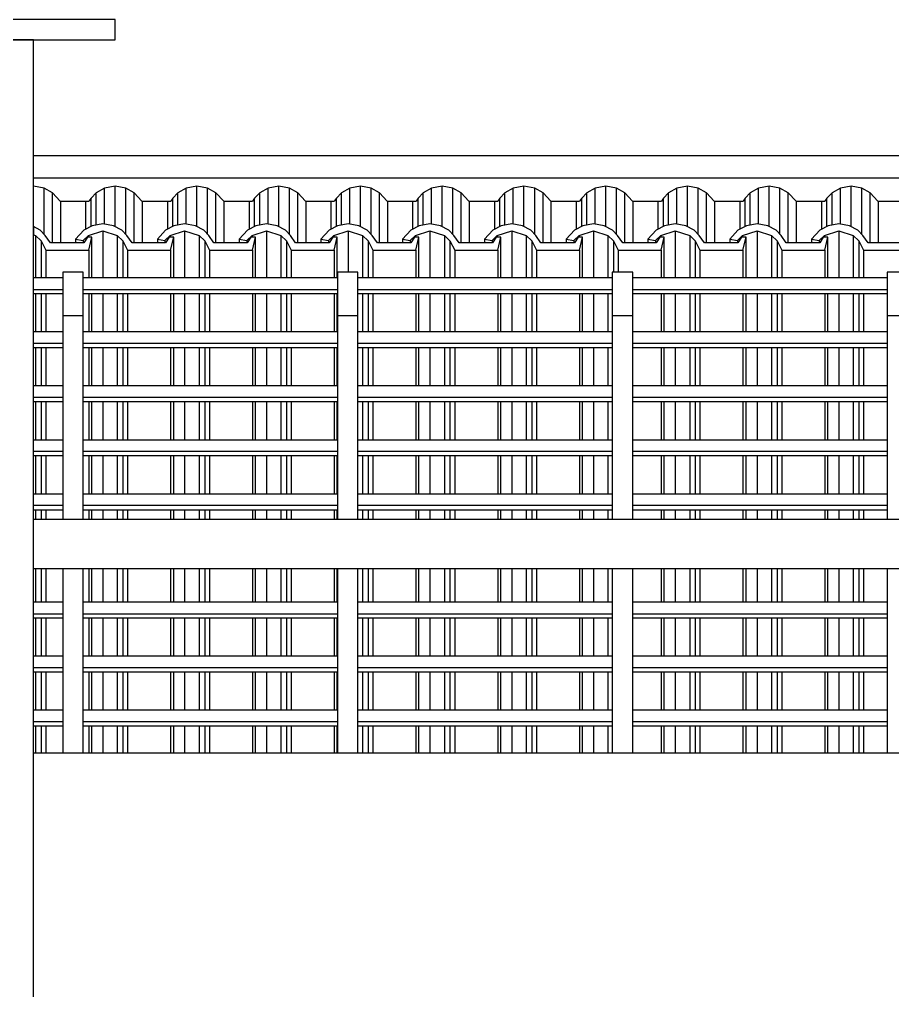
# Model space of a CAD drawing. Header units: metres. Extents: x 49 to 320, y -91 to 27.
# Drawn here: x 220.142 to 222.278, y 23.261 to 25.636 of the extents above; entities that cross this region are included whole.
import ezdxf

# ---------------------------------------------------------------- set-up
doc = ezdxf.new("R2010")
doc.units = ezdxf.units.M
doc.header["$LTSCALE"] = 0.2
for name, color, linetype in [('ARQ-___-___-VST', 9, 'Continuous'), ('ARQ-ALV', 6, 'Continuous'), ('ARQ-ALV-BXA', 1, 'Continuous'), ('ARQ-COB', 4, 'Continuous'), ('ARQ-FOR', 2, 'Continuous'), ('ARQ-PIS', 2, 'Continuous')]:
    doc.layers.add(name, color=color, linetype=linetype)

msp = doc.modelspace()

# ---------------------------------------------------------------- linework, layer by layer
at = {"layer": 'ARQ-___-___-VST'}
for p, q in [((226.3459, 25.3026), (220.1759, 25.3026)), ((226.3459, 25.3026), (220.1759, 25.3026)), ((226.3459, 25.248), (220.1759, 25.248)), ((220.2021, 25.2234), (220.1759, 25.2281)), ((220.2225, 25.2123), (220.2021, 25.2234)), ((220.2021, 25.1104), (220.2021, 25.2234)), ((220.3498, 25.2234), (220.3294, 25.2123)), ((220.3759, 25.2281), (220.3498, 25.2234)), ((220.3498, 25.1357), (220.3498, 25.2234)), ((220.4021, 25.2234), (220.3759, 25.2281)), ((220.3759, 25.1296), (220.3759, 25.2281)), ((220.4225, 25.2123), (220.4021, 25.2234)), ((220.4021, 25.1104), (220.4021, 25.2234)), ((220.5498, 25.2234), (220.5294, 25.2123)), ((220.5759, 25.2281), (220.5498, 25.2234)), ((220.5498, 25.1357), (220.5498, 25.2234)), ((220.6021, 25.2234), (220.5759, 25.2281)), ((220.5759, 25.1296), (220.5759, 25.2281)), ((220.6225, 25.2123), (220.6021, 25.2234)), ((220.6021, 25.1104), (220.6021, 25.2234)), ((220.7498, 25.2234), (220.7294, 25.2123)), ((220.7759, 25.2281), (220.7498, 25.2234)), ((220.7498, 25.1357), (220.7498, 25.2234)), ((220.8021, 25.2234), (220.7759, 25.2281)), ((220.7759, 25.1296), (220.7759, 25.2281)), ((220.8225, 25.2123), (220.8021, 25.2234)), ((220.8021, 25.1104), (220.8021, 25.2234)), ((220.9498, 25.2234), (220.9294, 25.2123)), ((220.9759, 25.2281), (220.9498, 25.2234)), ((220.9498, 25.1357), (220.9498, 25.2234)), ((221.0021, 25.2234), (220.9759, 25.2281)), ((220.9759, 25.1296), (220.9759, 25.2281)), ((221.0225, 25.2123), (221.0021, 25.2234)), ((221.0021, 25.1104), (221.0021, 25.2234)), ((221.1498, 25.2234), (221.1294, 25.2123)), ((221.1759, 25.2281), (221.1498, 25.2234)), ((221.1498, 25.1357), (221.1498, 25.2234)), ((221.2021, 25.2234), (221.1759, 25.2281)), ((221.1759, 25.1296), (221.1759, 25.2281)), ((221.2225, 25.2123), (221.2021, 25.2234)), ((221.2021, 25.1104), (221.2021, 25.2234)), ((221.3498, 25.2234), (221.3294, 25.2123)), ((221.3759, 25.2281), (221.3498, 25.2234)), ((221.3498, 25.1357), (221.3498, 25.2234)), ((221.4021, 25.2234), (221.3759, 25.2281)), ((221.3759, 25.1296), (221.3759, 25.2281)), ((221.4225, 25.2123), (221.4021, 25.2234)), ((221.4021, 25.1104), (221.4021, 25.2234)), ((221.5498, 25.2234), (221.5294, 25.2123)), ((221.5759, 25.2281), (221.5498, 25.2234)), ((221.5498, 25.1357), (221.5498, 25.2234)), ((221.6021, 25.2234), (221.5759, 25.2281)), ((221.5759, 25.1296), (221.5759, 25.2281)), ((221.6225, 25.2123), (221.6021, 25.2234)), ((221.6021, 25.1104), (221.6021, 25.2234)), ((221.7498, 25.2234), (221.7294, 25.2123)), ((221.7759, 25.2281), (221.7498, 25.2234)), ((221.7498, 25.1357), (221.7498, 25.2234)), ((221.8021, 25.2234), (221.7759, 25.2281)), ((221.7759, 25.1296), (221.7759, 25.2281)), ((221.8225, 25.2123), (221.8021, 25.2234)), ((221.8021, 25.1104), (221.8021, 25.2234)), ((221.9498, 25.2234), (221.9294, 25.2123)), ((221.9759, 25.2281), (221.9498, 25.2234)), ((221.9498, 25.1357), (221.9498, 25.2234)), ((222.0021, 25.2234), (221.9759, 25.2281)), ((221.9759, 25.1296), (221.9759, 25.2281)), ((222.0225, 25.2123), (222.0021, 25.2234)), ((222.0021, 25.1104), (222.0021, 25.2234)), ((222.1498, 25.2234), (222.1294, 25.2123)), ((222.1759, 25.2281), (222.1498, 25.2234)), ((222.1498, 25.1357), (222.1498, 25.2234)), ((222.2021, 25.2234), (222.1759, 25.2281)), ((222.1759, 25.1296), (222.1759, 25.2281)), ((222.2225, 25.2123), (222.2021, 25.2234)), ((222.2021, 25.1104), (222.2021, 25.2234)), ((220.2414, 25.192), (220.2225, 25.2123)), ((220.2225, 25.0897), (220.2225, 25.2123)), ((220.3171, 25.1993), (220.3119, 25.192)), ((220.3294, 25.2123), (220.3171, 25.1993)), ((220.3171, 25.1302), (220.3171, 25.1993)), ((220.3294, 25.1334), (220.3294, 25.2123)), ((220.4414, 25.192), (220.4225, 25.2123)), ((220.4225, 25.0897), (220.4225, 25.2123)), ((220.5171, 25.1993), (220.5119, 25.192)), ((220.5294, 25.2123), (220.5171, 25.1993)), ((220.5171, 25.1302), (220.5171, 25.1993)), ((220.5294, 25.1334), (220.5294, 25.2123)), ((220.6414, 25.192), (220.6225, 25.2123)), ((220.6225, 25.0897), (220.6225, 25.2123)), ((220.7171, 25.1993), (220.7119, 25.192)), ((220.7294, 25.2123), (220.7171, 25.1993)), ((220.7171, 25.1302), (220.7171, 25.1993)), ((220.7294, 25.1334), (220.7294, 25.2123)), ((220.8414, 25.192), (220.8225, 25.2123)), ((220.8225, 25.0897), (220.8225, 25.2123)), ((220.9171, 25.1993), (220.9119, 25.192)), ((220.9294, 25.2123), (220.9171, 25.1993)), ((220.9171, 25.1302), (220.9171, 25.1993)), ((220.9294, 25.1334), (220.9294, 25.2123)), ((221.0414, 25.192), (221.0225, 25.2123)), ((221.0225, 25.0897), (221.0225, 25.2123)), ((221.1171, 25.1993), (221.1119, 25.192)), ((221.1294, 25.2123), (221.1171, 25.1993)), ((221.1171, 25.1302), (221.1171, 25.1993)), ((221.1294, 25.1334), (221.1294, 25.2123)), ((221.2414, 25.192), (221.2225, 25.2123)), ((221.2225, 25.0897), (221.2225, 25.2123)), ((221.3171, 25.1993), (221.3119, 25.192)), ((221.3294, 25.2123), (221.3171, 25.1993)), ((221.3171, 25.1302), (221.3171, 25.1993)), ((221.3294, 25.1334), (221.3294, 25.2123)), ((221.4414, 25.192), (221.4225, 25.2123)), ((221.4225, 25.0897), (221.4225, 25.2123)), ((221.5171, 25.1993), (221.5119, 25.192)), ((221.5294, 25.2123), (221.5171, 25.1993)), ((221.5171, 25.1302), (221.5171, 25.1993)), ((221.5294, 25.1334), (221.5294, 25.2123)), ((221.6414, 25.192), (221.6225, 25.2123)), ((221.6225, 25.0897), (221.6225, 25.2123)), ((221.7171, 25.1993), (221.7119, 25.192)), ((221.7294, 25.2123), (221.7171, 25.1993)), ((221.7171, 25.1302), (221.7171, 25.1993)), ((221.7294, 25.1334), (221.7294, 25.2123)), ((221.8414, 25.192), (221.8225, 25.2123)), ((221.8225, 25.0897), (221.8225, 25.2123)), ((221.9171, 25.1993), (221.9119, 25.192)), ((221.9294, 25.2123), (221.9171, 25.1993)), ((221.9171, 25.1302), (221.9171, 25.1993)), ((221.9294, 25.1334), (221.9294, 25.2123)), ((222.0414, 25.192), (222.0225, 25.2123)), ((222.0225, 25.0897), (222.0225, 25.2123)), ((222.1171, 25.1993), (222.1119, 25.192)), ((222.1294, 25.2123), (222.1171, 25.1993)), ((222.1171, 25.1302), (222.1171, 25.1993)), ((222.1294, 25.1334), (222.1294, 25.2123)), ((222.2414, 25.192), (222.2225, 25.2123)), ((222.2225, 25.0897), (222.2225, 25.2123)), ((220.2414, 25.192), (220.3119, 25.192)), ((220.2428, 25.0897), (220.2428, 25.192)), ((220.3044, 25.1233), (220.3044, 25.192)), ((220.4414, 25.192), (220.5119, 25.192)), ((220.4428, 25.0897), (220.4428, 25.192)), ((220.5044, 25.1233), (220.5044, 25.192)), ((220.6414, 25.192), (220.7119, 25.192)), ((220.6428, 25.0897), (220.6428, 25.192)), ((220.7044, 25.1233), (220.7044, 25.192)), ((220.8414, 25.192), (220.9119, 25.192)), ((220.8428, 25.0897), (220.8428, 25.192)), ((220.9044, 25.1233), (220.9044, 25.192)), ((221.0414, 25.192), (221.1119, 25.192)), ((221.0428, 25.0897), (221.0428, 25.192)), ((221.1044, 25.1233), (221.1044, 25.192)), ((221.2414, 25.192), (221.3119, 25.192)), ((221.2428, 25.0897), (221.2428, 25.192)), ((221.3044, 25.1233), (221.3044, 25.192)), ((221.4414, 25.192), (221.5119, 25.192)), ((221.4428, 25.0897), (221.4428, 25.192)), ((221.5044, 25.1233), (221.5044, 25.192)), ((221.6414, 25.192), (221.7119, 25.192)), ((221.6428, 25.0897), (221.6428, 25.192)), ((221.7044, 25.1233), (221.7044, 25.192)), ((221.8414, 25.192), (221.9119, 25.192)), ((221.8428, 25.0897), (221.8428, 25.192)), ((221.9044, 25.1233), (221.9044, 25.192)), ((222.0414, 25.192), (222.1119, 25.192)), ((222.0428, 25.0897), (222.0428, 25.192)), ((222.1044, 25.1233), (222.1044, 25.192)), ((222.2414, 25.192), (222.3119, 25.192)), ((222.2428, 25.0897), (222.2428, 25.192)), ((220.1812, 25.1075), (220.1812, 25.004)), ((220.2791, 25.0988), (220.2791, 25.0897)), ((220.3107, 25.1075), (220.3107, 25.1035)), ((220.3191, 25.004), (220.3191, 25.1035)), ((220.3459, 25.1189), (220.3459, 25.004)), ((220.3812, 25.1075), (220.3812, 25.004)), ((220.4791, 25.0988), (220.4791, 25.0897)), ((220.5107, 25.1075), (220.5107, 25.1035)), ((220.5191, 25.004), (220.5191, 25.1035)), ((220.5459, 25.1189), (220.5459, 25.004)), ((220.5812, 25.1075), (220.5812, 25.004)), ((220.6791, 25.0988), (220.6791, 25.0897)), ((220.7107, 25.1075), (220.7107, 25.1035)), ((220.7191, 25.004), (220.7191, 25.1035)), ((220.7459, 25.1189), (220.7459, 25.004)), ((220.7812, 25.1075), (220.7812, 25.004)), ((220.8791, 25.0988), (220.8791, 25.0897)), ((220.9107, 25.1075), (220.9107, 25.1035)), ((220.9191, 25.004), (220.9191, 25.1035)), ((220.9459, 25.1189), (220.9459, 25.0182)), ((220.9812, 25.1075), (220.9812, 25.004)), ((221.0791, 25.0988), (221.0791, 25.0897)), ((221.1107, 25.1075), (221.1107, 25.1035)), ((221.1191, 25.004), (221.1191, 25.1035)), ((221.1459, 25.1189), (221.1459, 25.004)), ((221.1812, 25.1075), (221.1812, 25.004)), ((221.2791, 25.0988), (221.2791, 25.0897)), ((221.3107, 25.1075), (221.3107, 25.1035)), ((221.3191, 25.004), (221.3191, 25.1035)), ((221.3459, 25.1189), (221.3459, 25.004)), ((221.3812, 25.1075), (221.3812, 25.004)), ((221.4791, 25.0988), (221.4791, 25.0897)), ((221.5107, 25.1075), (221.5107, 25.1035)), ((221.5191, 25.004), (221.5191, 25.1035)), ((221.5459, 25.1189), (221.5459, 25.004)), ((221.5812, 25.1075), (221.5812, 25.004)), ((221.6791, 25.0988), (221.6791, 25.0897)), ((221.7107, 25.1075), (221.7107, 25.1035)), ((221.7191, 25.004), (221.7191, 25.1035)), ((221.7459, 25.1189), (221.7459, 25.004)), ((221.7812, 25.1075), (221.7812, 25.004)), ((221.8791, 25.0988), (221.8791, 25.0897)), ((221.9107, 25.1075), (221.9107, 25.1035)), ((221.9191, 25.004), (221.9191, 25.1035)), ((221.9459, 25.1189), (221.9459, 25.004)), ((221.9812, 25.1075), (221.9812, 25.004)), ((222.0791, 25.0988), (222.0791, 25.0897)), ((222.1107, 25.1075), (222.1107, 25.1035)), ((222.1191, 25.004), (222.1191, 25.1035)), ((222.1459, 25.1189), (222.1459, 25.004)), ((222.1812, 25.1075), (222.1812, 25.004)), ((220.1949, 25.0945), (220.1949, 25.004)), ((220.2978, 25.0955), (220.2978, 25.0897)), ((220.3949, 25.0945), (220.3949, 25.004)), ((220.4978, 25.0955), (220.4978, 25.0897)), ((220.5949, 25.0945), (220.5949, 25.004)), ((220.6978, 25.0955), (220.6978, 25.0897)), ((220.7949, 25.0945), (220.7949, 25.004)), ((220.8978, 25.0955), (220.8978, 25.0897)), ((220.9949, 25.0945), (220.9949, 25.004)), ((221.0978, 25.0955), (221.0978, 25.0897)), ((221.1949, 25.0945), (221.1949, 25.004)), ((221.2978, 25.0955), (221.2978, 25.0897)), ((221.3949, 25.0945), (221.3949, 25.004)), ((221.4978, 25.0955), (221.4978, 25.0897)), ((221.5949, 25.0945), (221.5949, 25.0182)), ((221.6978, 25.0955), (221.6978, 25.0897)), ((221.7949, 25.0945), (221.7949, 25.004)), ((221.8978, 25.0955), (221.8978, 25.0897)), ((221.9949, 25.0945), (221.9949, 25.004)), ((222.0978, 25.0955), (222.0978, 25.0897)), ((222.1949, 25.0945), (222.1949, 25.004)), ((220.2064, 25.0722), (220.2064, 25.004)), ((220.3116, 25.0722), (220.3116, 25.004)), ((220.4064, 25.0722), (220.4064, 25.004)), ((220.5116, 25.0722), (220.5116, 25.004)), ((220.6064, 25.0722), (220.6064, 25.004)), ((220.7116, 25.0722), (220.7116, 25.004)), ((220.8064, 25.0722), (220.8064, 25.004)), ((220.9116, 25.0722), (220.9116, 25.004)), ((221.0064, 25.0722), (221.0064, 25.004)), ((221.1116, 25.0722), (221.1116, 25.004)), ((221.2064, 25.0722), (221.2064, 25.004)), ((221.3116, 25.0722), (221.3116, 25.004)), ((221.4064, 25.0722), (221.4064, 25.004)), ((221.5116, 25.0722), (221.5116, 25.004)), ((221.6064, 25.0722), (221.6064, 25.0182)), ((221.7116, 25.0722), (221.7116, 25.004)), ((221.8064, 25.0722), (221.8064, 25.004)), ((221.9116, 25.0722), (221.9116, 25.004)), ((222.0064, 25.0722), (222.0064, 25.004)), ((222.1116, 25.0722), (222.1116, 25.004)), ((222.2064, 25.0722), (222.2064, 25.004)), ((220.2479, 25.004), (220.1759, 25.004)), ((220.9199, 25.004), (220.2979, 25.004)), ((221.5919, 25.004), (220.9699, 25.004)), ((222.2639, 25.004), (221.6419, 25.004)), ((220.1759, 24.9757), (220.2479, 24.9757)), ((220.1759, 24.9658), (220.2479, 24.9658)), ((220.1812, 24.9658), (220.1812, 24.8719)), ((220.1949, 24.9658), (220.1949, 24.8719)), ((220.2064, 24.9658), (220.2064, 24.8719)), ((220.2979, 24.9757), (220.9199, 24.9757)), ((220.2979, 24.9658), (220.9199, 24.9658)), ((220.3116, 24.9658), (220.3116, 24.8719)), ((220.3191, 24.8719), (220.3191, 24.9658)), ((220.3459, 24.9658), (220.3459, 24.8719)), ((220.3812, 24.9658), (220.3812, 24.8719)), ((220.3949, 24.9658), (220.3949, 24.8719)), ((220.4064, 24.9658), (220.4064, 24.8719)), ((220.5116, 24.9658), (220.5116, 24.8719)), ((220.5191, 24.8719), (220.5191, 24.9658)), ((220.5459, 24.9658), (220.5459, 24.8719)), ((220.5812, 24.9658), (220.5812, 24.8719)), ((220.5949, 24.9658), (220.5949, 24.8719)), ((220.6064, 24.9658), (220.6064, 24.8719)), ((220.7116, 24.9658), (220.7116, 24.8719)), ((220.7191, 24.8719), (220.7191, 24.9658)), ((220.7459, 24.9658), (220.7459, 24.8719)), ((220.7812, 24.9658), (220.7812, 24.8719)), ((220.7949, 24.9658), (220.7949, 24.8719)), ((220.8064, 24.9658), (220.8064, 24.8719)), ((220.9116, 24.9658), (220.9116, 24.8719)), ((220.9191, 24.8719), (220.9191, 24.9658)), ((220.9699, 24.9757), (221.5919, 24.9757)), ((220.9699, 24.9658), (221.5919, 24.9658)), ((220.9812, 24.9658), (220.9812, 24.8719)), ((220.9949, 24.9658), (220.9949, 24.8719)), ((221.0064, 24.9658), (221.0064, 24.8719)), ((221.1116, 24.9658), (221.1116, 24.8719)), ((221.1191, 24.8719), (221.1191, 24.9658)), ((221.1459, 24.9658), (221.1459, 24.8719)), ((221.1812, 24.9658), (221.1812, 24.8719)), ((221.1949, 24.9658), (221.1949, 24.8719)), ((221.2064, 24.9658), (221.2064, 24.8719)), ((221.3116, 24.9658), (221.3116, 24.8719)), ((221.3191, 24.8719), (221.3191, 24.9658)), ((221.3459, 24.9658), (221.3459, 24.8719)), ((221.3812, 24.9658), (221.3812, 24.8719)), ((221.3949, 24.9658), (221.3949, 24.8719)), ((221.4064, 24.9658), (221.4064, 24.8719)), ((221.5116, 24.9658), (221.5116, 24.8719)), ((221.5191, 24.8719), (221.5191, 24.9658)), ((221.5459, 24.9658), (221.5459, 24.8719)), ((221.5812, 24.9658), (221.5812, 24.8719)), ((221.6419, 24.9757), (222.2639, 24.9757)), ((221.6419, 24.9658), (222.2639, 24.9658)), ((221.7116, 24.9658), (221.7116, 24.8719)), ((221.7191, 24.8719), (221.7191, 24.9658)), ((221.7459, 24.9658), (221.7459, 24.8719)), ((221.7812, 24.9658), (221.7812, 24.8719)), ((221.7949, 24.9658), (221.7949, 24.8719)), ((221.8064, 24.9658), (221.8064, 24.8719)), ((221.9116, 24.9658), (221.9116, 24.8719)), ((221.9191, 24.8719), (221.9191, 24.9658)), ((221.9459, 24.9658), (221.9459, 24.8719)), ((221.9812, 24.9658), (221.9812, 24.8719)), ((221.9949, 24.9658), (221.9949, 24.8719)), ((222.0064, 24.9658), (222.0064, 24.8719)), ((222.1116, 24.9658), (222.1116, 24.8719)), ((222.1191, 24.8719), (222.1191, 24.9658)), ((222.1459, 24.9658), (222.1459, 24.8719)), ((222.1812, 24.9658), (222.1812, 24.8719)), ((222.1949, 24.9658), (222.1949, 24.8719)), ((222.2064, 24.9658), (222.2064, 24.8719)), ((220.2479, 24.9123), (220.2479, 24.4133)), ((220.2979, 24.4133), (220.2979, 24.9123)), ((220.9199, 24.9123), (220.9199, 24.4133)), ((220.9699, 24.4133), (220.9699, 24.9123)), ((221.5919, 24.9123), (221.5919, 24.4133)), ((221.6419, 24.4133), (221.6419, 24.9123)), ((222.2639, 24.9123), (222.2639, 24.4133)), ((220.2479, 24.8719), (220.1759, 24.8719)), ((220.9199, 24.8719), (220.2979, 24.8719)), ((221.5919, 24.8719), (220.9699, 24.8719)), ((222.2639, 24.8719), (221.6419, 24.8719)), ((220.2479, 24.8436), (220.1759, 24.8436)), ((220.9199, 24.8436), (220.2979, 24.8436)), ((221.5919, 24.8436), (220.9699, 24.8436)), ((222.2639, 24.8436), (221.6419, 24.8436)), ((220.1759, 24.8337), (220.2479, 24.8337)), ((220.1812, 24.8337), (220.1812, 24.7398)), ((220.1949, 24.8337), (220.1949, 24.7398)), ((220.2064, 24.8337), (220.2064, 24.7398)), ((220.2979, 24.8337), (220.9199, 24.8337)), ((220.3116, 24.8337), (220.3116, 24.7398)), ((220.3191, 24.7398), (220.3191, 24.8337)), ((220.3459, 24.8337), (220.3459, 24.7398)), ((220.3812, 24.8337), (220.3812, 24.7398)), ((220.3949, 24.8337), (220.3949, 24.7398)), ((220.4064, 24.8337), (220.4064, 24.7398)), ((220.5116, 24.8337), (220.5116, 24.7398)), ((220.5191, 24.7398), (220.5191, 24.8337)), ((220.5459, 24.8337), (220.5459, 24.7398)), ((220.5812, 24.8337), (220.5812, 24.7398)), ((220.5949, 24.8337), (220.5949, 24.7398)), ((220.6064, 24.8337), (220.6064, 24.7398)), ((220.7116, 24.8337), (220.7116, 24.7398)), ((220.7191, 24.7398), (220.7191, 24.8337)), ((220.7459, 24.8337), (220.7459, 24.7398)), ((220.7812, 24.8337), (220.7812, 24.7398)), ((220.7949, 24.8337), (220.7949, 24.7398)), ((220.8064, 24.8337), (220.8064, 24.7398)), ((220.9116, 24.8337), (220.9116, 24.7398)), ((220.9191, 24.7398), (220.9191, 24.8337)), ((220.9699, 24.8337), (221.5919, 24.8337)), ((220.9812, 24.8337), (220.9812, 24.7398)), ((220.9949, 24.8337), (220.9949, 24.7398)), ((221.0064, 24.8337), (221.0064, 24.7398)), ((221.1116, 24.8337), (221.1116, 24.7398)), ((221.1191, 24.7398), (221.1191, 24.8337)), ((221.1459, 24.8337), (221.1459, 24.7398)), ((221.1812, 24.8337), (221.1812, 24.7398)), ((221.1949, 24.8337), (221.1949, 24.7398)), ((221.2064, 24.8337), (221.2064, 24.7398)), ((221.3116, 24.8337), (221.3116, 24.7398)), ((221.3191, 24.7398), (221.3191, 24.8337)), ((221.3459, 24.8337), (221.3459, 24.7398)), ((221.3812, 24.8337), (221.3812, 24.7398)), ((221.3949, 24.8337), (221.3949, 24.7398)), ((221.4064, 24.8337), (221.4064, 24.7398)), ((221.5116, 24.8337), (221.5116, 24.7398)), ((221.5191, 24.7398), (221.5191, 24.8337)), ((221.5459, 24.8337), (221.5459, 24.7398)), ((221.5812, 24.8337), (221.5812, 24.7398)), ((221.6419, 24.8337), (222.2639, 24.8337)), ((221.7116, 24.8337), (221.7116, 24.7398)), ((221.7191, 24.7398), (221.7191, 24.8337)), ((221.7459, 24.8337), (221.7459, 24.7398)), ((221.7812, 24.8337), (221.7812, 24.7398)), ((221.7949, 24.8337), (221.7949, 24.7398)), ((221.8064, 24.8337), (221.8064, 24.7398)), ((221.9116, 24.8337), (221.9116, 24.7398)), ((221.9191, 24.7398), (221.9191, 24.8337)), ((221.9459, 24.8337), (221.9459, 24.7398)), ((221.9812, 24.8337), (221.9812, 24.7398)), ((221.9949, 24.8337), (221.9949, 24.7398)), ((222.0064, 24.8337), (222.0064, 24.7398)), ((222.1116, 24.8337), (222.1116, 24.7398)), ((222.1191, 24.7398), (222.1191, 24.8337)), ((222.1459, 24.8337), (222.1459, 24.7398)), ((222.1812, 24.8337), (222.1812, 24.7398)), ((222.1949, 24.8337), (222.1949, 24.7398)), ((222.2064, 24.8337), (222.2064, 24.7398)), ((220.2479, 24.7398), (220.1759, 24.7398)), ((220.9199, 24.7398), (220.2979, 24.7398)), ((221.5919, 24.7398), (220.9699, 24.7398)), ((222.2639, 24.7398), (221.6419, 24.7398)), ((220.2479, 24.7114), (220.1759, 24.7114)), ((220.1759, 24.7015), (220.2479, 24.7015)), ((220.1812, 24.7015), (220.1812, 24.6076)), ((220.1949, 24.7015), (220.1949, 24.6076)), ((220.2064, 24.7015), (220.2064, 24.6076)), ((220.9199, 24.7114), (220.2979, 24.7114)), ((220.2979, 24.7015), (220.9199, 24.7015)), ((220.3116, 24.7015), (220.3116, 24.6076)), ((220.3191, 24.6076), (220.3191, 24.7015)), ((220.3459, 24.7015), (220.3459, 24.6076)), ((220.3812, 24.7015), (220.3812, 24.6076)), ((220.3949, 24.7015), (220.3949, 24.6076)), ((220.4064, 24.7015), (220.4064, 24.6076)), ((220.5116, 24.7015), (220.5116, 24.6076)), ((220.5191, 24.6076), (220.5191, 24.7015)), ((220.5459, 24.7015), (220.5459, 24.6076)), ((220.5812, 24.7015), (220.5812, 24.6076)), ((220.5949, 24.7015), (220.5949, 24.6076)), ((220.6064, 24.7015), (220.6064, 24.6076)), ((220.7116, 24.7015), (220.7116, 24.6076)), ((220.7191, 24.6076), (220.7191, 24.7015)), ((220.7459, 24.7015), (220.7459, 24.6076)), ((220.7812, 24.7015), (220.7812, 24.6076)), ((220.7949, 24.7015), (220.7949, 24.6076)), ((220.8064, 24.7015), (220.8064, 24.6076)), ((220.9116, 24.7015), (220.9116, 24.6076)), ((220.9191, 24.6076), (220.9191, 24.7015)), ((221.5919, 24.7114), (220.9699, 24.7114)), ((220.9699, 24.7015), (221.5919, 24.7015)), ((220.9812, 24.7015), (220.9812, 24.6076)), ((220.9949, 24.7015), (220.9949, 24.6076)), ((221.0064, 24.7015), (221.0064, 24.6076)), ((221.1116, 24.7015), (221.1116, 24.6076)), ((221.1191, 24.6076), (221.1191, 24.7015)), ((221.1459, 24.7015), (221.1459, 24.6076)), ((221.1812, 24.7015), (221.1812, 24.6076)), ((221.1949, 24.7015), (221.1949, 24.6076)), ((221.2064, 24.7015), (221.2064, 24.6076)), ((221.3116, 24.7015), (221.3116, 24.6076)), ((221.3191, 24.6076), (221.3191, 24.7015)), ((221.3459, 24.7015), (221.3459, 24.6076)), ((221.3812, 24.7015), (221.3812, 24.6076)), ((221.3949, 24.7015), (221.3949, 24.6076)), ((221.4064, 24.7015), (221.4064, 24.6076)), ((221.5116, 24.7015), (221.5116, 24.6076)), ((221.5191, 24.6076), (221.5191, 24.7015)), ((221.5459, 24.7015), (221.5459, 24.6076)), ((221.5812, 24.7015), (221.5812, 24.6076)), ((222.2639, 24.7114), (221.6419, 24.7114)), ((221.6419, 24.7015), (222.2639, 24.7015)), ((221.7116, 24.7015), (221.7116, 24.6076)), ((221.7191, 24.6076), (221.7191, 24.7015)), ((221.7459, 24.7015), (221.7459, 24.6076)), ((221.7812, 24.7015), (221.7812, 24.6076)), ((221.7949, 24.7015), (221.7949, 24.6076)), ((221.8064, 24.7015), (221.8064, 24.6076)), ((221.9116, 24.7015), (221.9116, 24.6076)), ((221.9191, 24.6076), (221.9191, 24.7015)), ((221.9459, 24.7015), (221.9459, 24.6076)), ((221.9812, 24.7015), (221.9812, 24.6076)), ((221.9949, 24.7015), (221.9949, 24.6076)), ((222.0064, 24.7015), (222.0064, 24.6076)), ((222.1116, 24.7015), (222.1116, 24.6076)), ((222.1191, 24.6076), (222.1191, 24.7015)), ((222.1459, 24.7015), (222.1459, 24.6076)), ((222.1812, 24.7015), (222.1812, 24.6076)), ((222.1949, 24.7015), (222.1949, 24.6076)), ((222.2064, 24.7015), (222.2064, 24.6076)), ((220.2479, 24.6076), (220.1759, 24.6076)), ((220.9199, 24.6076), (220.2979, 24.6076)), ((221.5919, 24.6076), (220.9699, 24.6076)), ((222.2639, 24.6076), (221.6419, 24.6076)), ((220.2479, 24.5793), (220.1759, 24.5793)), ((220.9199, 24.5793), (220.2979, 24.5793)), ((221.5919, 24.5793), (220.9699, 24.5793)), ((222.2639, 24.5793), (221.6419, 24.5793)), ((220.1759, 24.5694), (220.2479, 24.5694)), ((220.1812, 24.5694), (220.1812, 24.4755)), ((220.1949, 24.5694), (220.1949, 24.4755)), ((220.2064, 24.5694), (220.2064, 24.4755)), ((220.2979, 24.5694), (220.9199, 24.5694)), ((220.3116, 24.5694), (220.3116, 24.4755)), ((220.3191, 24.4755), (220.3191, 24.5694)), ((220.3459, 24.5694), (220.3459, 24.4755)), ((220.3812, 24.5694), (220.3812, 24.4755)), ((220.3949, 24.5694), (220.3949, 24.4755)), ((220.4064, 24.5694), (220.4064, 24.4755)), ((220.5116, 24.5694), (220.5116, 24.4755)), ((220.5191, 24.4755), (220.5191, 24.5694)), ((220.5459, 24.5694), (220.5459, 24.4755)), ((220.5812, 24.5694), (220.5812, 24.4755)), ((220.5949, 24.5694), (220.5949, 24.4755)), ((220.6064, 24.5694), (220.6064, 24.4755)), ((220.7116, 24.5694), (220.7116, 24.4755)), ((220.7191, 24.4755), (220.7191, 24.5694)), ((220.7459, 24.5694), (220.7459, 24.4755)), ((220.7812, 24.5694), (220.7812, 24.4755)), ((220.7949, 24.5694), (220.7949, 24.4755)), ((220.8064, 24.5694), (220.8064, 24.4755)), ((220.9116, 24.5694), (220.9116, 24.4755)), ((220.9191, 24.4755), (220.9191, 24.5694)), ((220.9699, 24.5694), (221.5919, 24.5694)), ((220.9812, 24.5694), (220.9812, 24.4755)), ((220.9949, 24.5694), (220.9949, 24.4755)), ((221.0064, 24.5694), (221.0064, 24.4755)), ((221.1116, 24.5694), (221.1116, 24.4755)), ((221.1191, 24.4755), (221.1191, 24.5694)), ((221.1459, 24.5694), (221.1459, 24.4755)), ((221.1812, 24.5694), (221.1812, 24.4755)), ((221.1949, 24.5694), (221.1949, 24.4755)), ((221.2064, 24.5694), (221.2064, 24.4755)), ((221.3116, 24.5694), (221.3116, 24.4755)), ((221.3191, 24.4755), (221.3191, 24.5694)), ((221.3459, 24.5694), (221.3459, 24.4755)), ((221.3812, 24.5694), (221.3812, 24.4755)), ((221.3949, 24.5694), (221.3949, 24.4755)), ((221.4064, 24.5694), (221.4064, 24.4755)), ((221.5116, 24.5694), (221.5116, 24.4755)), ((221.5191, 24.4755), (221.5191, 24.5694)), ((221.5459, 24.5694), (221.5459, 24.4755)), ((221.5812, 24.5694), (221.5812, 24.4755)), ((221.6419, 24.5694), (222.2639, 24.5694)), ((221.7116, 24.5694), (221.7116, 24.4755)), ((221.7191, 24.4755), (221.7191, 24.5694)), ((221.7459, 24.5694), (221.7459, 24.4755)), ((221.7812, 24.5694), (221.7812, 24.4755)), ((221.7949, 24.5694), (221.7949, 24.4755)), ((221.8064, 24.5694), (221.8064, 24.4755)), ((221.9116, 24.5694), (221.9116, 24.4755)), ((221.9191, 24.4755), (221.9191, 24.5694)), ((221.9459, 24.5694), (221.9459, 24.4755)), ((221.9812, 24.5694), (221.9812, 24.4755)), ((221.9949, 24.5694), (221.9949, 24.4755)), ((222.0064, 24.5694), (222.0064, 24.4755)), ((222.1116, 24.5694), (222.1116, 24.4755)), ((222.1191, 24.4755), (222.1191, 24.5694)), ((222.1459, 24.5694), (222.1459, 24.4755)), ((222.1812, 24.5694), (222.1812, 24.4755)), ((222.1949, 24.5694), (222.1949, 24.4755)), ((222.2064, 24.5694), (222.2064, 24.4755)), ((220.2479, 24.4755), (220.1759, 24.4755)), ((220.9199, 24.4755), (220.2979, 24.4755)), ((221.5919, 24.4755), (220.9699, 24.4755)), ((222.2639, 24.4755), (221.6419, 24.4755)), ((220.2479, 24.4472), (220.1759, 24.4472)), ((220.1759, 24.4373), (220.2479, 24.4373)), ((220.1812, 24.4373), (220.1812, 24.4133)), ((220.1949, 24.4373), (220.1949, 24.4133)), ((220.2064, 24.4373), (220.2064, 24.4133)), ((220.9199, 24.4472), (220.2979, 24.4472)), ((220.2979, 24.4373), (220.9199, 24.4373)), ((220.3116, 24.4373), (220.3116, 24.4133)), ((220.3191, 24.4133), (220.3191, 24.4373)), ((220.3459, 24.4373), (220.3459, 24.4133)), ((220.3812, 24.4373), (220.3812, 24.4133)), ((220.3949, 24.4373), (220.3949, 24.4133)), ((220.4064, 24.4373), (220.4064, 24.4133)), ((220.5116, 24.4373), (220.5116, 24.4133)), ((220.5191, 24.4133), (220.5191, 24.4373)), ((220.5459, 24.4373), (220.5459, 24.4133)), ((220.5812, 24.4373), (220.5812, 24.4133)), ((220.5949, 24.4373), (220.5949, 24.4133)), ((220.6064, 24.4373), (220.6064, 24.4133)), ((220.7116, 24.4373), (220.7116, 24.4133)), ((220.7191, 24.4133), (220.7191, 24.4373)), ((220.7459, 24.4373), (220.7459, 24.4133)), ((220.7812, 24.4373), (220.7812, 24.4133)), ((220.7949, 24.4373), (220.7949, 24.4133)), ((220.8064, 24.4373), (220.8064, 24.4133)), ((220.9116, 24.4373), (220.9116, 24.4133)), ((220.9191, 24.4133), (220.9191, 24.4373)), ((221.5919, 24.4472), (220.9699, 24.4472)), ((220.9699, 24.4373), (221.5919, 24.4373)), ((220.9812, 24.4373), (220.9812, 24.4133)), ((220.9949, 24.4373), (220.9949, 24.4133)), ((221.0064, 24.4373), (221.0064, 24.4133)), ((221.1116, 24.4373), (221.1116, 24.4133)), ((221.1191, 24.4133), (221.1191, 24.4373)), ((221.1459, 24.4373), (221.1459, 24.4133)), ((221.1812, 24.4373), (221.1812, 24.4133)), ((221.1949, 24.4373), (221.1949, 24.4133)), ((221.2064, 24.4373), (221.2064, 24.4133)), ((221.3116, 24.4373), (221.3116, 24.4133)), ((221.3191, 24.4133), (221.3191, 24.4373)), ((221.3459, 24.4373), (221.3459, 24.4133)), ((221.3812, 24.4373), (221.3812, 24.4133)), ((221.3949, 24.4373), (221.3949, 24.4133)), ((221.4064, 24.4373), (221.4064, 24.4133)), ((221.5116, 24.4373), (221.5116, 24.4133)), ((221.5191, 24.4133), (221.5191, 24.4373)), ((221.5459, 24.4373), (221.5459, 24.4133)), ((221.5812, 24.4373), (221.5812, 24.4133)), ((222.2639, 24.4472), (221.6419, 24.4472)), ((221.6419, 24.4373), (222.2639, 24.4373)), ((221.7116, 24.4373), (221.7116, 24.4133)), ((221.7191, 24.4133), (221.7191, 24.4373)), ((221.7459, 24.4373), (221.7459, 24.4133)), ((221.7812, 24.4373), (221.7812, 24.4133)), ((221.7949, 24.4373), (221.7949, 24.4133)), ((221.8064, 24.4373), (221.8064, 24.4133)), ((221.9116, 24.4373), (221.9116, 24.4133)), ((221.9191, 24.4133), (221.9191, 24.4373)), ((221.9459, 24.4373), (221.9459, 24.4133)), ((221.9812, 24.4373), (221.9812, 24.4133)), ((221.9949, 24.4373), (221.9949, 24.4133)), ((222.0064, 24.4373), (222.0064, 24.4133)), ((222.1116, 24.4373), (222.1116, 24.4133)), ((222.1191, 24.4133), (222.1191, 24.4373)), ((222.1459, 24.4373), (222.1459, 24.4133)), ((222.1812, 24.4373), (222.1812, 24.4133)), ((222.1949, 24.4373), (222.1949, 24.4133)), ((222.2064, 24.4373), (222.2064, 24.4133)), ((225.4459, 24.4133), (220.1759, 24.4133)), ((220.1759, 24.2933), (225.4459, 24.2933)), ((220.1812, 24.2933), (220.1812, 24.2112)), ((220.1949, 24.2933), (220.1949, 24.2112)), ((220.2064, 24.2933), (220.2064, 24.2112)), ((220.2479, 24.2933), (220.2479, 23.842)), ((220.2979, 23.842), (220.2979, 24.2933)), ((220.3116, 24.2933), (220.3116, 24.2112)), ((220.3191, 24.2112), (220.3191, 24.2933)), ((220.3459, 24.2933), (220.3459, 24.2112)), ((220.3812, 24.2933), (220.3812, 24.2112)), ((220.3949, 24.2933), (220.3949, 24.2112)), ((220.4064, 24.2933), (220.4064, 24.2112)), ((220.5116, 24.2933), (220.5116, 24.2112)), ((220.5191, 24.2112), (220.5191, 24.2933)), ((220.5459, 24.2933), (220.5459, 24.2112)), ((220.5812, 24.2933), (220.5812, 24.2112)), ((220.5949, 24.2933), (220.5949, 24.2112)), ((220.6064, 24.2933), (220.6064, 24.2112)), ((220.7116, 24.2933), (220.7116, 24.2112)), ((220.7191, 24.2112), (220.7191, 24.2933)), ((220.7459, 24.2933), (220.7459, 24.2112)), ((220.7812, 24.2933), (220.7812, 24.2112)), ((220.7949, 24.2933), (220.7949, 24.2112)), ((220.8064, 24.2933), (220.8064, 24.2112)), ((220.9116, 24.2933), (220.9116, 24.2112)), ((220.9191, 24.2112), (220.9191, 24.2933)), ((220.9199, 24.2933), (220.9199, 23.842)), ((220.9699, 23.842), (220.9699, 24.2933)), ((220.9812, 24.2933), (220.9812, 24.2112)), ((220.9949, 24.2933), (220.9949, 24.2112)), ((221.0064, 24.2933), (221.0064, 24.2112)), ((221.1116, 24.2933), (221.1116, 24.2112)), ((221.1191, 24.2112), (221.1191, 24.2933)), ((221.1459, 24.2933), (221.1459, 24.2112)), ((221.1812, 24.2933), (221.1812, 24.2112)), ((221.1949, 24.2933), (221.1949, 24.2112)), ((221.2064, 24.2933), (221.2064, 24.2112)), ((221.3116, 24.2933), (221.3116, 24.2112)), ((221.3191, 24.2112), (221.3191, 24.2933)), ((221.3459, 24.2933), (221.3459, 24.2112)), ((221.3812, 24.2933), (221.3812, 24.2112)), ((221.3949, 24.2933), (221.3949, 24.2112)), ((221.4064, 24.2933), (221.4064, 24.2112)), ((221.5116, 24.2933), (221.5116, 24.2112)), ((221.5191, 24.2112), (221.5191, 24.2933)), ((221.5459, 24.2933), (221.5459, 24.2112)), ((221.5812, 24.2933), (221.5812, 24.2112)), ((221.5919, 24.2933), (221.5919, 23.842)), ((221.6419, 23.842), (221.6419, 24.2933)), ((221.7116, 24.2933), (221.7116, 24.2112)), ((221.7191, 24.2112), (221.7191, 24.2933)), ((221.7459, 24.2933), (221.7459, 24.2112)), ((221.7812, 24.2933), (221.7812, 24.2112)), ((221.7949, 24.2933), (221.7949, 24.2112)), ((221.8064, 24.2933), (221.8064, 24.2112)), ((221.9116, 24.2933), (221.9116, 24.2112)), ((221.9191, 24.2112), (221.9191, 24.2933)), ((221.9459, 24.2933), (221.9459, 24.2112)), ((221.9812, 24.2933), (221.9812, 24.2112)), ((221.9949, 24.2933), (221.9949, 24.2112)), ((222.0064, 24.2933), (222.0064, 24.2112)), ((222.1116, 24.2933), (222.1116, 24.2112)), ((222.1191, 24.2112), (222.1191, 24.2933)), ((222.1459, 24.2933), (222.1459, 24.2112)), ((222.1812, 24.2933), (222.1812, 24.2112)), ((222.1949, 24.2933), (222.1949, 24.2112)), ((222.2064, 24.2933), (222.2064, 24.2112)), ((222.2639, 24.2933), (222.2639, 23.842)), ((220.2479, 24.2112), (220.1759, 24.2112)), ((220.9199, 24.2112), (220.2979, 24.2112)), ((221.5919, 24.2112), (220.9699, 24.2112)), ((222.2639, 24.2112), (221.6419, 24.2112)), ((220.1759, 24.1829), (220.2479, 24.1829)), ((220.1759, 24.173), (220.2479, 24.173)), ((220.1812, 24.173), (220.1812, 24.0791)), ((220.1949, 24.173), (220.1949, 24.0791)), ((220.2064, 24.173), (220.2064, 24.0791)), ((220.2979, 24.1829), (220.9199, 24.1829)), ((220.2979, 24.173), (220.9199, 24.173)), ((220.3116, 24.173), (220.3116, 24.0791)), ((220.3191, 24.0791), (220.3191, 24.173)), ((220.3459, 24.173), (220.3459, 24.0791)), ((220.3812, 24.173), (220.3812, 24.0791)), ((220.3949, 24.173), (220.3949, 24.0791)), ((220.4064, 24.173), (220.4064, 24.0791)), ((220.5116, 24.173), (220.5116, 24.0791)), ((220.5191, 24.0791), (220.5191, 24.173)), ((220.5459, 24.173), (220.5459, 24.0791)), ((220.5812, 24.173), (220.5812, 24.0791)), ((220.5949, 24.173), (220.5949, 24.0791)), ((220.6064, 24.173), (220.6064, 24.0791)), ((220.7116, 24.173), (220.7116, 24.0791)), ((220.7191, 24.0791), (220.7191, 24.173)), ((220.7459, 24.173), (220.7459, 24.0791)), ((220.7812, 24.173), (220.7812, 24.0791)), ((220.7949, 24.173), (220.7949, 24.0791)), ((220.8064, 24.173), (220.8064, 24.0791)), ((220.9116, 24.173), (220.9116, 24.0791)), ((220.9191, 24.0791), (220.9191, 24.173)), ((220.9699, 24.1829), (221.5919, 24.1829)), ((220.9699, 24.173), (221.5919, 24.173)), ((220.9812, 24.173), (220.9812, 24.0791)), ((220.9949, 24.173), (220.9949, 24.0791)), ((221.0064, 24.173), (221.0064, 24.0791)), ((221.1116, 24.173), (221.1116, 24.0791)), ((221.1191, 24.0791), (221.1191, 24.173)), ((221.1459, 24.173), (221.1459, 24.0791)), ((221.1812, 24.173), (221.1812, 24.0791)), ((221.1949, 24.173), (221.1949, 24.0791)), ((221.2064, 24.173), (221.2064, 24.0791)), ((221.3116, 24.173), (221.3116, 24.0791)), ((221.3191, 24.0791), (221.3191, 24.173)), ((221.3459, 24.173), (221.3459, 24.0791)), ((221.3812, 24.173), (221.3812, 24.0791)), ((221.3949, 24.173), (221.3949, 24.0791)), ((221.4064, 24.173), (221.4064, 24.0791)), ((221.5116, 24.173), (221.5116, 24.0791)), ((221.5191, 24.0791), (221.5191, 24.173)), ((221.5459, 24.173), (221.5459, 24.0791)), ((221.5812, 24.173), (221.5812, 24.0791)), ((221.6419, 24.1829), (222.2639, 24.1829)), ((221.6419, 24.173), (222.2639, 24.173)), ((221.7116, 24.173), (221.7116, 24.0791)), ((221.7191, 24.0791), (221.7191, 24.173)), ((221.7459, 24.173), (221.7459, 24.0791)), ((221.7812, 24.173), (221.7812, 24.0791)), ((221.7949, 24.173), (221.7949, 24.0791)), ((221.8064, 24.173), (221.8064, 24.0791)), ((221.9116, 24.173), (221.9116, 24.0791)), ((221.9191, 24.0791), (221.9191, 24.173)), ((221.9459, 24.173), (221.9459, 24.0791)), ((221.9812, 24.173), (221.9812, 24.0791)), ((221.9949, 24.173), (221.9949, 24.0791)), ((222.0064, 24.173), (222.0064, 24.0791)), ((222.1116, 24.173), (222.1116, 24.0791)), ((222.1191, 24.0791), (222.1191, 24.173)), ((222.1459, 24.173), (222.1459, 24.0791)), ((222.1812, 24.173), (222.1812, 24.0791)), ((222.1949, 24.173), (222.1949, 24.0791)), ((222.2064, 24.173), (222.2064, 24.0791)), ((220.2479, 24.0791), (220.1759, 24.0791)), ((220.9199, 24.0791), (220.2979, 24.0791)), ((221.5919, 24.0791), (220.9699, 24.0791)), ((222.2639, 24.0791), (221.6419, 24.0791)), ((220.2479, 24.0507), (220.1759, 24.0507)), ((220.1759, 24.0408), (220.2479, 24.0408)), ((220.1812, 24.0408), (220.1812, 23.9469)), ((220.1949, 24.0408), (220.1949, 23.9469)), ((220.2064, 24.0408), (220.2064, 23.9469)), ((220.9199, 24.0507), (220.2979, 24.0507)), ((220.2979, 24.0408), (220.9199, 24.0408)), ((220.3116, 24.0408), (220.3116, 23.9469)), ((220.3191, 23.9469), (220.3191, 24.0408)), ((220.3459, 24.0408), (220.3459, 23.9469)), ((220.3812, 24.0408), (220.3812, 23.9469)), ((220.3949, 24.0408), (220.3949, 23.9469)), ((220.4064, 24.0408), (220.4064, 23.9469)), ((220.5116, 24.0408), (220.5116, 23.9469)), ((220.5191, 23.9469), (220.5191, 24.0408)), ((220.5459, 24.0408), (220.5459, 23.9469)), ((220.5812, 24.0408), (220.5812, 23.9469)), ((220.5949, 24.0408), (220.5949, 23.9469)), ((220.6064, 24.0408), (220.6064, 23.9469)), ((220.7116, 24.0408), (220.7116, 23.9469)), ((220.7191, 23.9469), (220.7191, 24.0408)), ((220.7459, 24.0408), (220.7459, 23.9469)), ((220.7812, 24.0408), (220.7812, 23.9469)), ((220.7949, 24.0408), (220.7949, 23.9469)), ((220.8064, 24.0408), (220.8064, 23.9469)), ((220.9116, 24.0408), (220.9116, 23.9469)), ((220.9191, 23.9469), (220.9191, 24.0408)), ((221.5919, 24.0507), (220.9699, 24.0507)), ((220.9699, 24.0408), (221.5919, 24.0408)), ((220.9812, 24.0408), (220.9812, 23.9469)), ((220.9949, 24.0408), (220.9949, 23.9469)), ((221.0064, 24.0408), (221.0064, 23.9469)), ((221.1116, 24.0408), (221.1116, 23.9469)), ((221.1191, 23.9469), (221.1191, 24.0408)), ((221.1459, 24.0408), (221.1459, 23.9469)), ((221.1812, 24.0408), (221.1812, 23.9469)), ((221.1949, 24.0408), (221.1949, 23.9469)), ((221.2064, 24.0408), (221.2064, 23.9469)), ((221.3116, 24.0408), (221.3116, 23.9469)), ((221.3191, 23.9469), (221.3191, 24.0408)), ((221.3459, 24.0408), (221.3459, 23.9469)), ((221.3812, 24.0408), (221.3812, 23.9469)), ((221.3949, 24.0408), (221.3949, 23.9469)), ((221.4064, 24.0408), (221.4064, 23.9469)), ((221.5116, 24.0408), (221.5116, 23.9469)), ((221.5191, 23.9469), (221.5191, 24.0408)), ((221.5459, 24.0408), (221.5459, 23.9469)), ((221.5812, 24.0408), (221.5812, 23.9469)), ((222.2639, 24.0507), (221.6419, 24.0507)), ((221.6419, 24.0408), (222.2639, 24.0408)), ((221.7116, 24.0408), (221.7116, 23.9469)), ((221.7191, 23.9469), (221.7191, 24.0408)), ((221.7459, 24.0408), (221.7459, 23.9469)), ((221.7812, 24.0408), (221.7812, 23.9469)), ((221.7949, 24.0408), (221.7949, 23.9469)), ((221.8064, 24.0408), (221.8064, 23.9469)), ((221.9116, 24.0408), (221.9116, 23.9469)), ((221.9191, 23.9469), (221.9191, 24.0408)), ((221.9459, 24.0408), (221.9459, 23.9469)), ((221.9812, 24.0408), (221.9812, 23.9469)), ((221.9949, 24.0408), (221.9949, 23.9469)), ((222.0064, 24.0408), (222.0064, 23.9469)), ((222.1116, 24.0408), (222.1116, 23.9469)), ((222.1191, 23.9469), (222.1191, 24.0408)), ((222.1459, 24.0408), (222.1459, 23.9469)), ((222.1812, 24.0408), (222.1812, 23.9469)), ((222.1949, 24.0408), (222.1949, 23.9469)), ((222.2064, 24.0408), (222.2064, 23.9469)), ((220.2479, 23.9469), (220.1759, 23.9469)), ((220.9199, 23.9469), (220.2979, 23.9469)), ((221.5919, 23.9469), (220.9699, 23.9469)), ((222.2639, 23.9469), (221.6419, 23.9469)), ((220.2479, 23.9186), (220.1759, 23.9186)), ((220.9199, 23.9186), (220.2979, 23.9186)), ((221.5919, 23.9186), (220.9699, 23.9186)), ((222.2639, 23.9186), (221.6419, 23.9186)), ((220.1759, 23.9087), (220.2479, 23.9087)), ((220.1812, 23.9087), (220.1812, 23.842)), ((220.1949, 23.9087), (220.1949, 23.842)), ((220.2064, 23.9087), (220.2064, 23.842)), ((220.2979, 23.9087), (220.9199, 23.9087)), ((220.3116, 23.9087), (220.3116, 23.842)), ((220.3191, 23.842), (220.3191, 23.9087)), ((220.3459, 23.9087), (220.3459, 23.842)), ((220.3812, 23.9087), (220.3812, 23.842)), ((220.3949, 23.9087), (220.3949, 23.842)), ((220.4064, 23.9087), (220.4064, 23.842)), ((220.5116, 23.9087), (220.5116, 23.842)), ((220.5191, 23.842), (220.5191, 23.9087)), ((220.5459, 23.9087), (220.5459, 23.842)), ((220.5812, 23.9087), (220.5812, 23.842)), ((220.5949, 23.9087), (220.5949, 23.842)), ((220.6064, 23.9087), (220.6064, 23.842)), ((220.7116, 23.9087), (220.7116, 23.842)), ((220.7191, 23.842), (220.7191, 23.9087)), ((220.7459, 23.9087), (220.7459, 23.842)), ((220.7812, 23.9087), (220.7812, 23.842)), ((220.7949, 23.9087), (220.7949, 23.842)), ((220.8064, 23.9087), (220.8064, 23.842)), ((220.9116, 23.9087), (220.9116, 23.842)), ((220.9191, 23.842), (220.9191, 23.9087)), ((220.9699, 23.9087), (221.5919, 23.9087)), ((220.9812, 23.9087), (220.9812, 23.842)), ((220.9949, 23.9087), (220.9949, 23.842)), ((221.0064, 23.9087), (221.0064, 23.842)), ((221.1116, 23.9087), (221.1116, 23.842)), ((221.1191, 23.842), (221.1191, 23.9087)), ((221.1459, 23.9087), (221.1459, 23.842)), ((221.1812, 23.9087), (221.1812, 23.842)), ((221.1949, 23.9087), (221.1949, 23.842)), ((221.2064, 23.9087), (221.2064, 23.842)), ((221.3116, 23.9087), (221.3116, 23.842)), ((221.3191, 23.842), (221.3191, 23.9087)), ((221.3459, 23.9087), (221.3459, 23.842)), ((221.3812, 23.9087), (221.3812, 23.842)), ((221.3949, 23.9087), (221.3949, 23.842)), ((221.4064, 23.9087), (221.4064, 23.842)), ((221.5116, 23.9087), (221.5116, 23.842)), ((221.5191, 23.842), (221.5191, 23.9087)), ((221.5459, 23.9087), (221.5459, 23.842)), ((221.5812, 23.9087), (221.5812, 23.842)), ((221.6419, 23.9087), (222.2639, 23.9087)), ((221.7116, 23.9087), (221.7116, 23.842)), ((221.7191, 23.842), (221.7191, 23.9087)), ((221.7459, 23.9087), (221.7459, 23.842)), ((221.7812, 23.9087), (221.7812, 23.842)), ((221.7949, 23.9087), (221.7949, 23.842)), ((221.8064, 23.9087), (221.8064, 23.842)), ((221.9116, 23.9087), (221.9116, 23.842)), ((221.9191, 23.842), (221.9191, 23.9087)), ((221.9459, 23.9087), (221.9459, 23.842)), ((221.9812, 23.9087), (221.9812, 23.842)), ((221.9949, 23.9087), (221.9949, 23.842)), ((222.0064, 23.9087), (222.0064, 23.842)), ((222.1116, 23.9087), (222.1116, 23.842)), ((222.1191, 23.842), (222.1191, 23.9087)), ((222.1459, 23.9087), (222.1459, 23.842)), ((222.1812, 23.9087), (222.1812, 23.842)), ((222.1949, 23.9087), (222.1949, 23.842)), ((222.2064, 23.9087), (222.2064, 23.842))]:
    msp.add_line(p, q, dxfattribs=at)
at = {"layer": 'ARQ-ALV'}
for p, q in [((220.1759, 25.586), (220.0759, 25.586)), ((220.1759, 23.186), (220.1759, 25.586))]:
    msp.add_line(p, q, dxfattribs=at)
at = {"layer": 'ARQ-ALV-BXA'}
msp.add_line((225.4459, 23.842), (220.1759, 23.842), dxfattribs=at)
at = {"layer": 'ARQ-COB'}
for p, q in [((220.1759, 25.1296), (220.1759, 25.1092)), ((220.1925, 25.1205), (220.1759, 25.1296)), ((220.3198, 25.1317), (220.2994, 25.1205)), ((220.3459, 25.1363), (220.3198, 25.1317)), ((220.3721, 25.1317), (220.3459, 25.1363)), ((220.3925, 25.1205), (220.3721, 25.1317)), ((220.5198, 25.1317), (220.4994, 25.1205)), ((220.5459, 25.1363), (220.5198, 25.1317)), ((220.5721, 25.1317), (220.5459, 25.1363)), ((220.5925, 25.1205), (220.5721, 25.1317)), ((220.7198, 25.1317), (220.6994, 25.1205)), ((220.7459, 25.1363), (220.7198, 25.1317)), ((220.7721, 25.1317), (220.7459, 25.1363)), ((220.7925, 25.1205), (220.7721, 25.1317)), ((220.9198, 25.1317), (220.8994, 25.1205)), ((220.9459, 25.1363), (220.9198, 25.1317)), ((220.9721, 25.1317), (220.9459, 25.1363)), ((220.9925, 25.1205), (220.9721, 25.1317)), ((221.1198, 25.1317), (221.0994, 25.1205)), ((221.1459, 25.1363), (221.1198, 25.1317)), ((221.1721, 25.1317), (221.1459, 25.1363)), ((221.1925, 25.1205), (221.1721, 25.1317)), ((221.3198, 25.1317), (221.2994, 25.1205)), ((221.3459, 25.1363), (221.3198, 25.1317)), ((221.3721, 25.1317), (221.3459, 25.1363)), ((221.3925, 25.1205), (221.3721, 25.1317)), ((221.5198, 25.1317), (221.4994, 25.1205)), ((221.5459, 25.1363), (221.5198, 25.1317)), ((221.5721, 25.1317), (221.5459, 25.1363)), ((221.5925, 25.1205), (221.5721, 25.1317)), ((221.7198, 25.1317), (221.6994, 25.1205)), ((221.7459, 25.1363), (221.7198, 25.1317)), ((221.7721, 25.1317), (221.7459, 25.1363)), ((221.7925, 25.1205), (221.7721, 25.1317)), ((221.9198, 25.1317), (221.8994, 25.1205)), ((221.9459, 25.1363), (221.9198, 25.1317)), ((221.9721, 25.1317), (221.9459, 25.1363)), ((221.9925, 25.1205), (221.9721, 25.1317)), ((222.1198, 25.1317), (222.0994, 25.1205)), ((222.1459, 25.1363), (222.1198, 25.1317)), ((222.1721, 25.1317), (222.1459, 25.1363)), ((222.1925, 25.1205), (222.1721, 25.1317)), ((220.1759, 25.1092), (220.1812, 25.1075)), ((220.1812, 25.1075), (220.1949, 25.0945)), ((220.2047, 25.1075), (220.1925, 25.1205)), ((220.2174, 25.0897), (220.2047, 25.1075)), ((220.2994, 25.1205), (220.2791, 25.0988)), ((220.2791, 25.0988), (220.2978, 25.0955)), ((220.2978, 25.0955), (220.3107, 25.1075)), ((220.3081, 25.1035), (220.2992, 25.0897)), ((220.3191, 25.1035), (220.3081, 25.1035)), ((220.3107, 25.1075), (220.3459, 25.1189)), ((220.3116, 25.0722), (220.3191, 25.1035)), ((220.3459, 25.1189), (220.3812, 25.1075)), ((220.3812, 25.1075), (220.3949, 25.0945)), ((220.4047, 25.1075), (220.3925, 25.1205)), ((220.4174, 25.0897), (220.4047, 25.1075)), ((220.4994, 25.1205), (220.4791, 25.0988)), ((220.4791, 25.0988), (220.4978, 25.0955)), ((220.4978, 25.0955), (220.5107, 25.1075)), ((220.5081, 25.1035), (220.4992, 25.0897)), ((220.5191, 25.1035), (220.5081, 25.1035)), ((220.5107, 25.1075), (220.5459, 25.1189)), ((220.5116, 25.0722), (220.5191, 25.1035)), ((220.5459, 25.1189), (220.5812, 25.1075)), ((220.5812, 25.1075), (220.5949, 25.0945)), ((220.6047, 25.1075), (220.5925, 25.1205)), ((220.6174, 25.0897), (220.6047, 25.1075)), ((220.6994, 25.1205), (220.6791, 25.0988)), ((220.6791, 25.0988), (220.6978, 25.0955)), ((220.6978, 25.0955), (220.7107, 25.1075)), ((220.7081, 25.1035), (220.6992, 25.0897)), ((220.7191, 25.1035), (220.7081, 25.1035)), ((220.7107, 25.1075), (220.7459, 25.1189)), ((220.7116, 25.0722), (220.7191, 25.1035)), ((220.7459, 25.1189), (220.7812, 25.1075)), ((220.7812, 25.1075), (220.7949, 25.0945)), ((220.8047, 25.1075), (220.7925, 25.1205)), ((220.8174, 25.0897), (220.8047, 25.1075)), ((220.8994, 25.1205), (220.8791, 25.0988)), ((220.8791, 25.0988), (220.8978, 25.0955)), ((220.8978, 25.0955), (220.9107, 25.1075)), ((220.9081, 25.1035), (220.8992, 25.0897)), ((220.9191, 25.1035), (220.9081, 25.1035)), ((220.9107, 25.1075), (220.9459, 25.1189)), ((220.9116, 25.0722), (220.9191, 25.1035)), ((220.9459, 25.1189), (220.9812, 25.1075)), ((220.9812, 25.1075), (220.9949, 25.0945)), ((221.0047, 25.1075), (220.9925, 25.1205)), ((221.0174, 25.0897), (221.0047, 25.1075)), ((221.0994, 25.1205), (221.0791, 25.0988)), ((221.0791, 25.0988), (221.0978, 25.0955)), ((221.0978, 25.0955), (221.1107, 25.1075)), ((221.1081, 25.1035), (221.0992, 25.0897)), ((221.1191, 25.1035), (221.1081, 25.1035)), ((221.1107, 25.1075), (221.1459, 25.1189)), ((221.1116, 25.0722), (221.1191, 25.1035)), ((221.1459, 25.1189), (221.1812, 25.1075)), ((221.1812, 25.1075), (221.1949, 25.0945)), ((221.2047, 25.1075), (221.1925, 25.1205)), ((221.2174, 25.0897), (221.2047, 25.1075)), ((221.2994, 25.1205), (221.2791, 25.0988)), ((221.2791, 25.0988), (221.2978, 25.0955)), ((221.2978, 25.0955), (221.3107, 25.1075)), ((221.3081, 25.1035), (221.2992, 25.0897)), ((221.3191, 25.1035), (221.3081, 25.1035)), ((221.3107, 25.1075), (221.3459, 25.1189)), ((221.3116, 25.0722), (221.3191, 25.1035)), ((221.3459, 25.1189), (221.3812, 25.1075)), ((221.3812, 25.1075), (221.3949, 25.0945)), ((221.4047, 25.1075), (221.3925, 25.1205)), ((221.4174, 25.0897), (221.4047, 25.1075)), ((221.4994, 25.1205), (221.4791, 25.0988)), ((221.4791, 25.0988), (221.4978, 25.0955)), ((221.4978, 25.0955), (221.5107, 25.1075)), ((221.5081, 25.1035), (221.4992, 25.0897)), ((221.5191, 25.1035), (221.5081, 25.1035)), ((221.5107, 25.1075), (221.5459, 25.1189)), ((221.5116, 25.0722), (221.5191, 25.1035)), ((221.5459, 25.1189), (221.5812, 25.1075)), ((221.5812, 25.1075), (221.5949, 25.0945)), ((221.6047, 25.1075), (221.5925, 25.1205)), ((221.6174, 25.0897), (221.6047, 25.1075)), ((221.6994, 25.1205), (221.6791, 25.0988)), ((221.6791, 25.0988), (221.6978, 25.0955)), ((221.6978, 25.0955), (221.7107, 25.1075)), ((221.7081, 25.1035), (221.6992, 25.0897)), ((221.7191, 25.1035), (221.7081, 25.1035)), ((221.7107, 25.1075), (221.7459, 25.1189)), ((221.7116, 25.0722), (221.7191, 25.1035)), ((221.7459, 25.1189), (221.7812, 25.1075)), ((221.7812, 25.1075), (221.7949, 25.0945)), ((221.8047, 25.1075), (221.7925, 25.1205)), ((221.8174, 25.0897), (221.8047, 25.1075)), ((221.8994, 25.1205), (221.8791, 25.0988)), ((221.8791, 25.0988), (221.8978, 25.0955)), ((221.8978, 25.0955), (221.9107, 25.1075)), ((221.9081, 25.1035), (221.8992, 25.0897)), ((221.9191, 25.1035), (221.9081, 25.1035)), ((221.9107, 25.1075), (221.9459, 25.1189)), ((221.9116, 25.0722), (221.9191, 25.1035)), ((221.9459, 25.1189), (221.9812, 25.1075)), ((221.9812, 25.1075), (221.9949, 25.0945)), ((222.0047, 25.1075), (221.9925, 25.1205)), ((222.0174, 25.0897), (222.0047, 25.1075)), ((222.0994, 25.1205), (222.0791, 25.0988)), ((222.0791, 25.0988), (222.0978, 25.0955)), ((222.0978, 25.0955), (222.1107, 25.1075)), ((222.1081, 25.1035), (222.0992, 25.0897)), ((222.1191, 25.1035), (222.1081, 25.1035)), ((222.1107, 25.1075), (222.1459, 25.1189)), ((222.1116, 25.0722), (222.1191, 25.1035)), ((222.1459, 25.1189), (222.1812, 25.1075)), ((222.1812, 25.1075), (222.1949, 25.0945)), ((222.2047, 25.1075), (222.1925, 25.1205)), ((222.2174, 25.0897), (222.2047, 25.1075)), ((220.1949, 25.0945), (220.2064, 25.0722)), ((220.2992, 25.0897), (220.2174, 25.0897)), ((220.3949, 25.0945), (220.4064, 25.0722)), ((220.4992, 25.0897), (220.4174, 25.0897)), ((220.5949, 25.0945), (220.6064, 25.0722)), ((220.6992, 25.0897), (220.6174, 25.0897)), ((220.7949, 25.0945), (220.8064, 25.0722)), ((220.8992, 25.0897), (220.8174, 25.0897)), ((220.9949, 25.0945), (221.0064, 25.0722)), ((221.0992, 25.0897), (221.0174, 25.0897)), ((221.1949, 25.0945), (221.2064, 25.0722)), ((221.2992, 25.0897), (221.2174, 25.0897)), ((221.3949, 25.0945), (221.4064, 25.0722)), ((221.4992, 25.0897), (221.4174, 25.0897)), ((221.5949, 25.0945), (221.6064, 25.0722)), ((221.6992, 25.0897), (221.6174, 25.0897)), ((221.7949, 25.0945), (221.8064, 25.0722)), ((221.8992, 25.0897), (221.8174, 25.0897)), ((221.9949, 25.0945), (222.0064, 25.0722)), ((222.0992, 25.0897), (222.0174, 25.0897)), ((222.1949, 25.0945), (222.2064, 25.0722)), ((222.2992, 25.0897), (222.2174, 25.0897)), ((220.2064, 25.0722), (220.3116, 25.0722)), ((220.4064, 25.0722), (220.5116, 25.0722)), ((220.6064, 25.0722), (220.7116, 25.0722)), ((220.8064, 25.0722), (220.9116, 25.0722)), ((221.0064, 25.0722), (221.1116, 25.0722)), ((221.2064, 25.0722), (221.3116, 25.0722)), ((221.4064, 25.0722), (221.5116, 25.0722)), ((221.6064, 25.0722), (221.7116, 25.0722)), ((221.8064, 25.0722), (221.9116, 25.0722)), ((222.0064, 25.0722), (222.1116, 25.0722)), ((222.2064, 25.0722), (222.3116, 25.0722))]:
    msp.add_line(p, q, dxfattribs=at)
at = {"layer": 'ARQ-FOR'}
for p, q in [((220.2479, 25.0182), (220.2479, 24.9123)), ((220.2979, 25.0182), (220.2479, 25.0182)), ((220.2979, 24.9123), (220.2979, 25.0182)), ((220.9199, 25.0182), (220.9199, 24.9123)), ((220.9699, 25.0182), (220.9199, 25.0182)), ((220.9699, 24.9123), (220.9699, 25.0182)), ((221.5919, 25.0182), (221.5919, 24.9123)), ((221.6419, 25.0182), (221.5919, 25.0182)), ((221.6419, 24.9123), (221.6419, 25.0182)), ((222.2639, 25.0182), (222.2639, 24.9123)), ((222.3139, 25.0182), (222.2639, 25.0182)), ((220.2479, 24.9123), (220.2979, 24.9123)), ((220.9199, 24.9123), (220.9699, 24.9123)), ((221.5919, 24.9123), (221.6419, 24.9123)), ((222.2639, 24.9123), (222.3139, 24.9123))]:
    msp.add_line(p, q, dxfattribs=at)
at = {"layer": 'ARQ-PIS'}
for p, q in [((220.3759, 25.636), (219.5759, 25.636)), ((220.3759, 25.586), (220.3759, 25.636)), ((220.0759, 25.586), (220.1759, 25.586)), ((220.1759, 25.586), (220.3759, 25.586))]:
    msp.add_line(p, q, dxfattribs=at)

doc.saveas('drawing.dxf')
